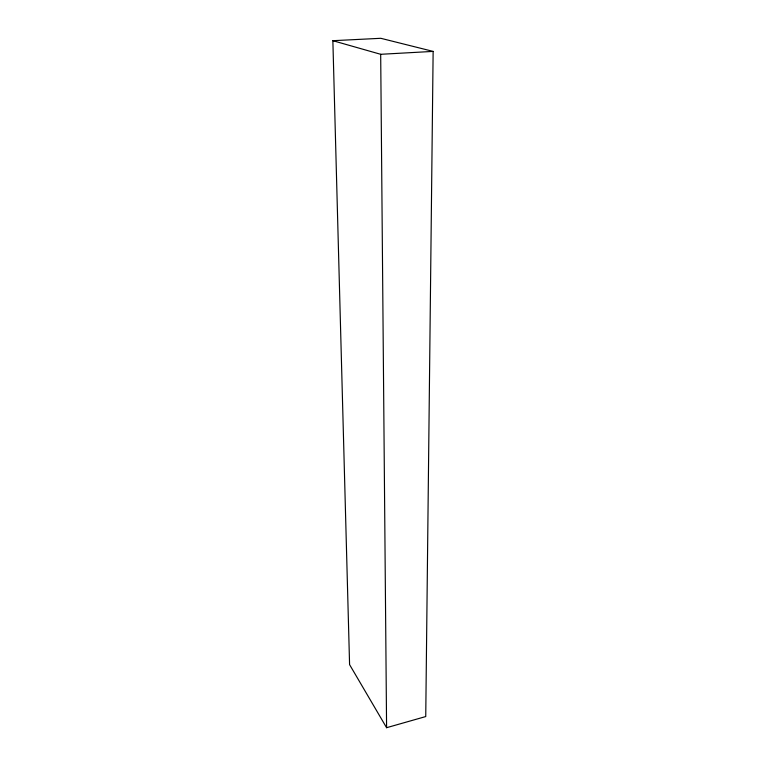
<?xml version="1.0" encoding="UTF-8"?>
<svg xmlns="http://www.w3.org/2000/svg" width="766" height="766" viewBox="0 0 766 766"><rect width="100%" height="100%" fill="white"/><g stroke="black" fill="none" stroke-linecap="round" stroke-linejoin="round"><path stroke-width="1.15" d="M433.135 51.399L425.743 716.555L386.591 727.7L349.583 664.62L332.865 40.694L380.798 38.3L433.135 51.399L380.683 54.3L332.865 40.694M380.683 54.3L386.591 727.7"/></g></svg>
